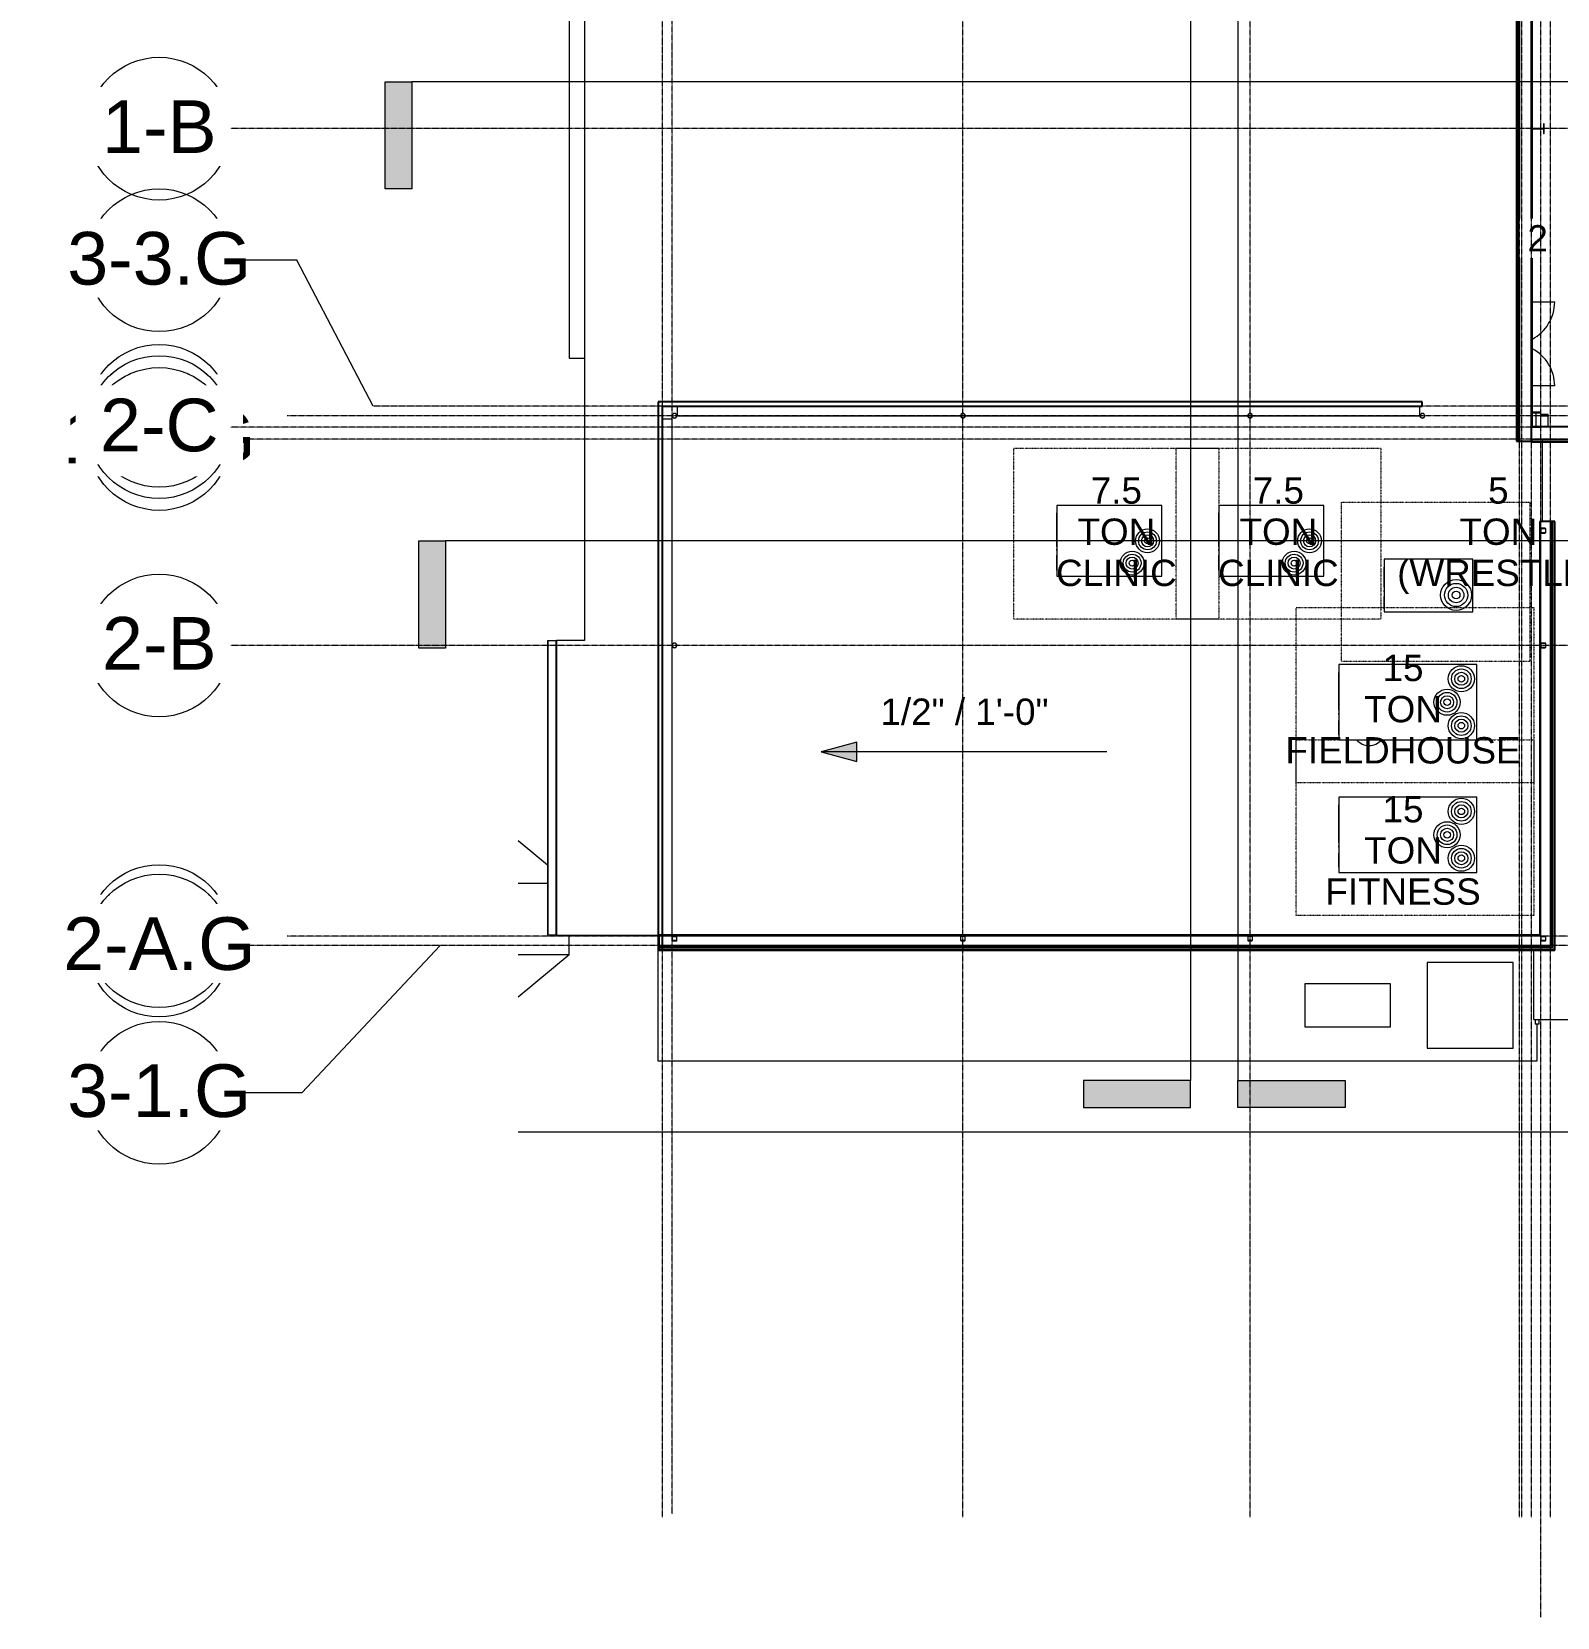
# Model space of a CAD drawing. Header units: inches. Extents: x 21400 to 32519, y -23426 to -19984.
# Drawn here: x 27347 to 28629, y -23360 to -22027 of the extents above; entities that cross this region are included whole.
import ezdxf

# ---------------------------------------------------------------- set-up
doc = ezdxf.new("R2010")
doc.units = ezdxf.units.IN
doc.header["$MEASUREMENT"] = 0
doc.linetypes.add('Dash dot', pattern=[0.625, 0.25, -0.1875, 0, -0.1875])
doc.linetypes.add('Grid Line 1_2_', pattern=[0.875, 0.5, -0.125, 0.125, -0.125])
for name, color, linetype, lineweight in [('A-DOOR', 31, 'Continuous', 9), ('A-FLOR-OTLN', 90, 'Continuous', 9), ('A-GLAZ-CWMG', 51, 'Continuous', 9), ('A-ROOF', 132, 'Continuous', 9), ('A-ROOF-OTLN', 132, 'Continuous', 9), ('A-WALL', 113, 'Continuous', 9), ('A-WALL-PATT', 111, 'Continuous', 25), ('Conc', 7, 'Continuous', 9), ('E-ELEC-EQPM', 71, 'Continuous', 9), ('G-ANNO-DIMS', 111, 'Continuous', 9), ('G-ANNO-SYMB', 111, 'Continuous', 9), ('L-SITE-WALL', 31, 'Continuous', 9), ('M-EQPM', 50, 'Continuous', 9), ('M-EQPM-IDEN', 50, 'Continuous', 9), ('M-HVAC-DUCT-ANNO', 70, 'Continuous', 9), ('S-BEAM', 12, 'Continuous', 9), ('S-COLS', 52, 'Continuous', 9), ('S-GRID', 1, 'Continuous', 9), ('S-GRID-IDEN', 1, 'Continuous', 9)]:
    doc.layers.add(name, color=color, linetype=linetype, lineweight=lineweight)
doc.styles.add('Arial', font='arial.ttf', dxfattribs={"height": 44.258982})
doc.styles.add('Arial_1', font='arial.ttf', dxfattribs={"height": 22.129491})
pattern_1 = [(45, (5815.684, 0), (-23.758788, 23.758788), []), (45, (5815.684, 36), (-23.758788, 23.758788), [])]
pattern_2 = [(0, (5815.684, 0), (0, 30), []), (90, (5815.684, 0), (-30, 2e-15), [])]

# ---------------------------------------------------------------- blocks, each defined once
blk = doc.blocks.new('Girt_C - 10_D-1031050-Roof Low')
at = {"layer": 'S-BEAM'}
for p, q in [((22791.4, -22369.6), (26273.4, -22369.6)), ((26279.3, -22359.6), (22799.4, -22359.6))]:
    blk.add_line(p, q, dxfattribs=at)
blk = doc.blocks.new('Rectangular Mullion - Profile_Polycarbonate_Upper and left-1075845-Roof Low')
at = {"layer": 'A-GLAZ-CWMG', "lineweight": 13}
for p, q in [((-3.622, 1.141125), (0, 1.141125)), ((-3.622, 0.787125), (-3.622, 1.141125)), ((-3.372, 0.787125), (-3.622, 0.787125)), ((-0.0625, 1.078625), (-3.5595, 1.078625)), ((-3.5595, 1.078625), (-3.5595, 0.849625)), ((-3.5595, 0.849625), (-3.372, 0.849625)), ((-3.372, 0.849625), (-3.372, 0.787125)), ((-0.0625, -0.922375), (-0.0625, 1.078625)), ((0, 1.141125), (0, -0.984875)), ((-2.834, -0.984875), (-2.834, -0.859875)), ((-2.834, -0.859875), (-2.7715, -0.859875)), ((0, -0.984875), (-2.834, -0.984875)), ((-2.7715, -0.859875), (-2.7715, -0.922375)), ((-2.7715, -0.922375), (-0.0625, -0.922375))]:
    blk.add_line(p, q, dxfattribs=at)
blk = doc.blocks.new('HSS-Round Hollow Structural Section-Column - HSS4X0_220-947151-Roof Low')
at = {"layer": 'S-COLS', "lineweight": 15}
for radius, start, end in [(2, 360, 180), (2, 180, 360), (1.8, 0, 180), (1.8, 180, 0)]:
    blk.add_arc((0, 0), radius, start, end, dxfattribs=at)
blk = doc.blocks.new('HSS-Round Hollow Structural Section-Column - HSS4X0_220-V2-Roof Low')
at = {"layer": 'S-COLS', "lineweight": 15}
for radius, start, end in [(2, 360, 180), (2, 180, 360), (1.8, 0, 180), (1.8, 180, 0)]:
    blk.add_arc((0, 0), radius, start, end, dxfattribs=at)
blk = doc.blocks.new('HSS-Hollow Structural Section-Column - HSS4X4X1_4-1051982-Roof Low')
at = {"layer": 'S-COLS', "lineweight": 15}
for p, q in [((-2, 1.534), (-2, -1.534)), ((-1.767, -1.534), (-1.767, 1.534)), ((1.534, 2), (-1.534, 2)), ((-1.534, 1.767), (1.534, 1.767)), ((1.767, 1.534), (1.767, -1.534)), ((2, -1.534), (2, 1.534)), ((1.534, -1.767), (-1.534, -1.767)), ((-1.534, -2), (1.534, -2))]:
    blk.add_line(p, q, dxfattribs=at)
for centre, radius, start, end in [((-1.534, 1.534), 0.466, 90, 180), ((-1.534, 1.534), 0.233, 90, 180), ((1.534, 1.534), 0.466, 360, 90), ((1.534, 1.534), 0.233, 0, 90), ((-1.534, -1.534), 0.466, 180, 270), ((-1.534, -1.534), 0.233, 180, 270), ((1.534, -1.534), 0.233, 270, 360), ((1.534, -1.534), 0.466, 270, 360)]:
    blk.add_arc(centre, radius, start, end, dxfattribs=at)
blk = doc.blocks.new('HSS-Hollow Structural Section-Column - HSS4X4X1_4-V3-Roof Low')
at = {"layer": 'S-COLS'}
h = blk.add_hatch(dxfattribs=at)
h.set_pattern_fill('FP_4', color=256, style=0, pattern_type=2)
h.set_pattern_definition([(225, (28617.2, -22543.053), (23.758788, -23.758788), []), (225, (28617.2, -22579.053), (23.758788, -23.758788), [])])
h.paths.add_polyline_path([(-1.5, 2), (-1.9, 1.9), (-2, 1.5), (-1.7, 1.7)], flags=0)
h.paths.add_polyline_path([(1.5, 2), (-1.5, 2), (-1.5, 1.8), (1.5, 1.8)], flags=0)
h.paths.add_polyline_path([(1.5, 2), (1.7, 1.7), (2, 1.5), (1.9, 1.9)], flags=0)
h.paths.add_polyline_path([(2, -1.5), (1.7, -1.7), (1.5, -2), (1.9, -1.9)], flags=0)
h.paths.add_polyline_path([(2, 1.5), (1.8, 1.5), (1.8, -1.5), (2, -1.5)], flags=0)
h.paths.add_polyline_path([(-2, -1.5), (-1.9, -1.9), (-1.5, -2), (-1.7, -1.7)], flags=0)
h.paths.add_polyline_path([(-2, 1.5), (-2, -1.5), (-1.8, -1.5), (-1.8, 1.5)], flags=0)
h.paths.add_polyline_path([(-1.5, -1.8), (-1.5, -2), (1.5, -2), (1.5, -1.8)], flags=0)
at = {"layer": 'S-COLS', "lineweight": 15}
for p, q in [((-2, 1.5), (-2, -1.5)), ((-1.8, -1.5), (-1.8, 1.5)), ((1.5, 2), (-1.5, 2)), ((-1.5, 1.8), (1.5, 1.8)), ((1.8, 1.5), (1.8, -1.5)), ((2, -1.5), (2, 1.5)), ((1.5, -1.8), (-1.5, -1.8)), ((-1.5, -2), (1.5, -2))]:
    blk.add_line(p, q, dxfattribs=at)
for centre, radius, start, end in [((-1.5, 1.5), 0.466, 90, 180), ((-1.5, 1.5), 0.233, 90, 180), ((1.5, 1.5), 0.466, 360, 90), ((1.5, 1.5), 0.233, 0, 90), ((-1.5, -1.5), 0.466, 180, 270), ((-1.5, -1.5), 0.233, 180, 270), ((1.5, -1.5), 0.233, 270, 360), ((1.5, -1.5), 0.466, 270, 360)]:
    blk.add_arc(centre, radius, start, end, dxfattribs=at)
blk = doc.blocks.new('HSS-Hollow Structural Section-Column - HSS4X4X1_4-V4-Roof Low')
at = {"layer": 'S-COLS', "lineweight": 15}
for p, q in [((-2, 1.534), (-2, -1.534)), ((-1.767, -1.534), (-1.767, 1.534)), ((1.534, 2), (-1.534, 2)), ((-1.534, 1.767), (1.534, 1.767)), ((1.767, 1.534), (1.767, -1.534)), ((2, -1.534), (2, 1.534)), ((1.534, -1.767), (-1.534, -1.767)), ((-1.534, -2), (1.534, -2))]:
    blk.add_line(p, q, dxfattribs=at)
for centre, radius, start, end in [((-1.534, 1.534), 0.466, 90, 180), ((-1.534, 1.534), 0.233, 90, 180), ((1.534, 1.534), 0.466, 360, 90), ((1.534, 1.534), 0.233, 0, 90), ((-1.534, -1.534), 0.466, 180, 270), ((-1.534, -1.534), 0.233, 180, 270), ((1.534, -1.534), 0.233, 270, 360), ((1.534, -1.534), 0.466, 270, 360)]:
    blk.add_arc(centre, radius, start, end, dxfattribs=at)
blk = doc.blocks.new('Door_Single_Storefront - one-815663-Roof Low')
at = {"layer": 'A-DOOR'}
blk.add_line((-17.6, -35.2), (-17.6, -16.4), dxfattribs=at)
blk.add_arc((-17.6, 0), 35.2, 270, 332.156, dxfattribs=at)
blk = doc.blocks.new('Door_Single_Storefront - one-824383-Roof Low')
at = {"layer": 'A-DOOR'}
blk.add_line((-17.6, 35.2), (-17.6, 16.4), dxfattribs=at)
blk.add_arc((-17.6, 0), 35.2, 27.844, 90, dxfattribs=at)
blk = doc.blocks.new('Carrier_48TC_Standard_Efficiency_Gas_Heat_Electric_Cooling_Packaged_Rooftop_Unit_3_to_15_nominal_tons - 15 ton 48TC__16-873539-Roof Low')
at = {"layer": 'M-EQPM', "linetype": 'Dash dot'}
for p, q in [((-105.9, -79.7), (-105.9, 67.7)), ((-105.9, 67.7), (93.9, 67.7)), ((93.9, 67.7), (93.9, -79.7)), ((93.9, -79.7), (-105.9, -79.7))]:
    blk.add_line(p, q, dxfattribs=at)
at = {"layer": 'M-EQPM'}
for p, q in [((57.9, 31.7), (-57.9, 31.7)), ((-57.9, 31.7), (-57.9, -31.7)), ((57.9, -31.7), (57.9, 31.7)), ((58.1, 27.3), (57.9, 27.3)), ((58.1, 27.3), (58.1, 15.4)), ((57.9, 15.4), (58.1, 15.4)), ((58.1, 10.3), (57.9, 10.3)), ((57.9, 9.3), (58.1, 9.3)), ((58.1, 6.7), (57.9, 6.7)), ((58.1, 9.3), (58.1, 10.3)), ((58.1, 10.3), (58.1, 9.3)), ((58.1, 6.7), (58.1, -25.1)), ((57.9, -25.1), (58.1, -25.1)), ((-57.9, -31.7), (57.9, -31.7))]:
    blk.add_line(p, q, dxfattribs=at)
for centre, radius in [((-44.9, 19.7), 11), ((-44.9, 19.7), 8.25), ((-44.9, 19.7), 5.5), ((-44.9, 19.7), 2.75), ((-32.9, 0), 11), ((-32.9, 0), 8.25), ((-32.9, 0), 5.5), ((-32.9, 0), 2.75), ((-44.9, -19.7), 11), ((-44.9, -19.7), 8.25), ((-44.9, -19.7), 5.5), ((-44.9, -19.7), 2.75)]:
    blk.add_circle(centre, radius, dxfattribs=at)
blk = doc.blocks.new('Carrier_48TC_Standard_Efficiency_Gas_Heat_Electric_Cooling_Packaged_Rooftop_Unit_3_to_15_nominal_tons - 7_5 ton 48TC__08-873531-Roof Low')
at = {"layer": 'M-EQPM', "linetype": 'Dash dot'}
for p, q in [((-92.1, 29.7), (-92.1, 65.7)), ((-92.1, 65.7), (80.1, 65.7)), ((80.1, 65.7), (80.1, -77.8)), ((-92.1, -77.8), (-92.1, -29.8)), ((80.1, -77.8), (-92.1, -77.8))]:
    blk.add_line(p, q, dxfattribs=at)
at = {"layer": 'M-EQPM'}
for p, q in [((44.1, 29.7), (-44.1, 29.7)), ((-44.1, 29.7), (-44.1, -29.8)), ((44.1, -29.8), (44.1, 29.7)), ((44.2, 24.7), (44.1, 24.7)), ((44.2, 24.7), (44.2, 12.1)), ((44.1, 12.1), (44.2, 12.1)), ((44.2, 8.1), (44.1, 8.1)), ((44.1, 7.1), (44.2, 7.1)), ((44.2, 4.9), (44.1, 4.9)), ((44.2, 7.1), (44.2, 8.1)), ((44.2, 8.1), (44.2, 7.1)), ((44.2, 4.9), (44.2, -23.5)), ((44.1, -23.5), (44.2, -23.5)), ((-44.1, -29.8), (44.1, -29.8))]:
    blk.add_line(p, q, dxfattribs=at)
for centre, radius in [((-19.1, 18.7), 10), ((-19.1, 18.7), 7.5), ((-19.1, 18.7), 5), ((-19.1, 18.7), 2.5), ((-32.1, 0), 10), ((-32.1, 0), 7.5), ((-32.1, 0), 5), ((-32.1, 0), 2.5)]:
    blk.add_circle(centre, radius, dxfattribs=at)
blk = doc.blocks.new('Carrier_48TC_Standard_Efficiency_Gas_Heat_Electric_Cooling_Packaged_Rooftop_Unit_3_to_15_nominal_tons - 7_5 ton 48TC__08-V5-Roof Low')
at = {"layer": 'M-EQPM', "linetype": 'Dash dot'}
for p, q in [((-92.1, -77.8), (-92.1, 65.7)), ((-92.1, 65.7), (80.1, 65.7)), ((80.1, 65.7), (80.1, -77.8)), ((80.1, -77.8), (-92.1, -77.8))]:
    blk.add_line(p, q, dxfattribs=at)
at = {"layer": 'M-EQPM'}
for p, q in [((44.1, 29.7), (-44.1, 29.7)), ((-44.1, 29.7), (-44.1, -29.8)), ((44.1, -29.8), (44.1, 29.7)), ((44.2, 24.7), (44.1, 24.7)), ((44.2, 24.7), (44.2, 12.1)), ((44.1, 12.1), (44.2, 12.1)), ((44.2, 8.1), (44.1, 8.1)), ((44.1, 7.1), (44.2, 7.1)), ((44.2, 4.9), (44.1, 4.9)), ((44.2, 7.1), (44.2, 8.1)), ((44.2, 8.1), (44.2, 7.1)), ((44.2, 4.9), (44.2, -23.5)), ((44.1, -23.5), (44.2, -23.5)), ((-44.1, -29.8), (44.1, -29.8))]:
    blk.add_line(p, q, dxfattribs=at)
for centre, radius in [((-19.1, 18.7), 10), ((-19.1, 18.7), 7.5), ((-19.1, 18.7), 5), ((-19.1, 18.7), 2.5), ((-32.1, 0), 10), ((-32.1, 0), 7.5), ((-32.1, 0), 5), ((-32.1, 0), 2.5)]:
    blk.add_circle(centre, radius, dxfattribs=at)
blk = doc.blocks.new('Carrier_48TC_Standard_Efficiency_Gas_Heat_Electric_Cooling_Packaged_Rooftop_Unit_3_to_15_nominal_tons - 5 ton 48TC__06-873527-Roof Low')
at = {"layer": 'M-EQPM', "linetype": 'Dash dot'}
for p, q in [((-85.2, -70), (-85.2, 64)), ((-85.2, 64), (73.2, 64)), ((73.2, 64), (73.2, -70)), ((73.2, -70), (-85.2, -70))]:
    blk.add_line(p, q, dxfattribs=at)
at = {"layer": 'M-EQPM'}
for p, q in [((37.2, 22), (-37.2, 22)), ((-37.2, 22), (-37.2, -22)), ((37.2, -22), (37.2, 22)), ((37.3, 19.7), (37.2, 19.7)), ((37.3, 19.7), (37.3, 9.2)), ((37.2, 9.2), (37.3, 9.2)), ((37.3, 5.3), (37.2, 5.3)), ((37.2, 4.2), (37.3, 4.2)), ((37.3, 1.4), (37.2, 1.4)), ((37.3, 4.2), (37.3, 5.3)), ((37.3, 5.3), (37.3, 4.2)), ((37.3, 1.4), (37.3, -15.4)), ((-37.2, -22), (37.2, -22)), ((37.2, -15.4), (37.3, -15.4))]:
    blk.add_line(p, q, dxfattribs=at)
for radius in [13, 9.75, 6.5, 3.25]:
    blk.add_circle((-23.2, 8), radius, dxfattribs=at)
blk = doc.blocks.new('Dimension Lumber - 4x8-1038247-Roof Low')
at = {"layer": 'S-BEAM'}
for p, q in [((22794.6, -22857.3), (22794.6, -22861.3)), ((22798.1, -22861.3), (22794.6, -22861.3)), ((22798.1, -22861.3), (22798.1, -22857.3))]:
    blk.add_line(p, q, dxfattribs=at)
blk = doc.blocks.new('Transformer-Dry-Type-Siemens - 6x6x6-1004770-Roof Low')
at = {"layer": 'E-ELEC-EQPM'}
for p, q in [((36, 36), (-36, 36)), ((-36, 36), (-36, -36)), ((36, -36), (36, 36)), ((-36, -36), (36, -36))]:
    blk.add_line(p, q, dxfattribs=at)
blk = doc.blocks.new('Transformer-Dry-Type-Siemens - 6x3x6-1005805-Roof Low')
at = {"layer": 'E-ELEC-EQPM'}
for p, q in [((36, 18), (-36, 18)), ((-36, 18), (-36, -18)), ((36, -18), (36, 18)), ((-36, -18), (36, -18))]:
    blk.add_line(p, q, dxfattribs=at)
blk = doc.blocks.new('HSS-Hollow Structural Section-Column - HSS4X4X1_4-V23-Roof Low')
at = {"layer": 'S-COLS'}
h = blk.add_hatch(dxfattribs=at)
h.set_pattern_fill('FP_20', color=256, style=0, pattern_type=2)
h.set_pattern_definition([(225, (28617.2, -22446.553), (23.758788, -23.758788), []), (225, (28617.2, -22482.553), (23.758788, -23.758788), [])])
h.paths.add_polyline_path([(-1.5, 2), (-1.9, 1.9), (-2, 1.5), (-1.7, 1.7)], flags=0)
h.paths.add_polyline_path([(1.5, 2), (-1.5, 2), (-1.5, 1.8), (1.5, 1.8)], flags=0)
h.paths.add_polyline_path([(1.5, 2), (1.7, 1.7), (2, 1.5), (1.9, 1.9)], flags=0)
h.paths.add_polyline_path([(2, -1.5), (1.7, -1.7), (1.5, -2), (1.9, -1.9)], flags=0)
h.paths.add_polyline_path([(2, 1.5), (1.8, 1.5), (1.8, -1.5), (2, -1.5)], flags=0)
h.paths.add_polyline_path([(-2, -1.5), (-1.9, -1.9), (-1.5, -2), (-1.7, -1.7)], flags=0)
h.paths.add_polyline_path([(-2, 1.5), (-2, -1.5), (-1.8, -1.5), (-1.8, 1.5)], flags=0)
h.paths.add_polyline_path([(-1.5, -1.8), (-1.5, -2), (1.5, -2), (1.5, -1.8)], flags=0)
at = {"layer": 'S-COLS', "lineweight": 15}
for p, q in [((-2, 1.5), (-2, -1.5)), ((-1.8, -1.5), (-1.8, 1.5)), ((1.5, 2), (-1.5, 2)), ((-1.5, 1.8), (1.5, 1.8)), ((1.8, 1.5), (1.8, -1.5)), ((2, -1.5), (2, 1.5)), ((1.5, -1.8), (-1.5, -1.8)), ((-1.5, -2), (1.5, -2))]:
    blk.add_line(p, q, dxfattribs=at)
for centre, radius, start, end in [((-1.5, 1.5), 0.466, 90, 180), ((-1.5, 1.5), 0.233, 90, 180), ((1.5, 1.5), 0.466, 360, 90), ((1.5, 1.5), 0.233, 0, 90), ((-1.5, -1.5), 0.466, 180, 270), ((-1.5, -1.5), 0.233, 180, 270), ((1.5, -1.5), 0.233, 270, 360), ((1.5, -1.5), 0.466, 270, 360)]:
    blk.add_arc(centre, radius, start, end, dxfattribs=at)
blk = doc.blocks.new('W-Wide Flange - 8_ WIDE-1058120-Roof Low')
at = {"layer": 'S-BEAM'}
for p, q in [((22805.5, -22349.1), (22799.5, -22349.1)), ((22799.5, -22349.1), (22799.5, -22349.2)), ((22799.5, -22349.2), (22801.3, -22349.2)), ((22799.5, -22349.2), (22799.5, -22350.1)), ((22801.3, -22350.1), (22799.5, -22350.1)), ((22799.5, -22350.1), (22799.5, -22350.2)), ((22799.5, -22350.2), (22805.5, -22350.2)), ((22799.5, -22358.8), (22799.5, -22350.2)), ((22802.1, -22349.2), (22802.1, -22350.1)), ((22802.9, -22350.1), (22802.9, -22349.2)), ((22803.8, -22349.2), (22805.5, -22349.2)), ((22805.5, -22350.1), (22803.8, -22350.1)), ((22805.5, -22349.2), (22805.5, -22349.1)), ((22805.5, -22350.1), (22805.5, -22349.2)), ((22805.5, -22350.2), (22805.5, -22350.1)), ((22805.5, -22358.8), (22805.5, -22350.2))]:
    blk.add_line(p, q, dxfattribs=at)
for centre, start_param, end_param in [((22801.3, -22349.2), 0, 1.570796), ((22801.3, -22350.1), 4.712389, 6.283185), ((22803.8, -22349.2), 1.570796, 3.141593), ((22803.8, -22350.1), 3.141593, 4.712389)]:
    blk.add_ellipse(centre, major_axis=(0.89, 0), ratio=0.040511, start_param=start_param, end_param=end_param, dxfattribs=at)
blk = doc.blocks.new('Girt_C - 8_D-1065345-Roof Low')
at = {"layer": 'S-BEAM'}
for p, q in [((22061.6, -22352.6), (22061.8, -22352.6)), ((22061.8, -22352.6), (22069.5, -22352.6)), ((22069.5, -22352.6), (22069.6, -22352.6)), ((22069.6, -22786.6), (22069.6, -22352.6))]:
    blk.add_line(p, q, dxfattribs=at)
blk = doc.blocks.new('Girt_C - 8_D-1065383-Roof Low')
at = {"layer": 'S-BEAM'}
for p, q in [((22074.1, -22342.2), (22074.1, -22342.1)), ((22074.1, -22349.9), (22074.1, -22342.2)), ((22697.4, -22342.1), (22697.4, -22342.2)), ((22697.4, -22342.2), (22697.4, -22349.9)), ((22074.1, -22350.1), (22074.1, -22349.9)), ((22074.1, -22350.1), (22311.9, -22350.1)), ((22312.1, -22350.1), (22315.7, -22350.1)), ((22315.9, -22350.1), (22553.1, -22350.1)), ((22553.3, -22350.1), (22556.9, -22350.1)), ((22557.1, -22350.1), (22697.4, -22350.1)), ((22697.4, -22349.9), (22697.4, -22350.1))]:
    blk.add_line(p, q, dxfattribs=at)
blk = doc.blocks.new('Grid - Grid Head - Circle-14747-Roof Low')
at = {"layer": 'S-GRID-IDEN'}
blk.add_circle((0, 0), 0.25, dxfattribs=at)
blk = doc.blocks.new('Section - 3_32_ x 3_8_-18514-Roof Low')
at = {"layer": 'G-ANNO-SYMB'}
blk.add_hatch(color=256, dxfattribs=at).paths.add_polyline_path([(0, 0.375), (0, 0), (-0.09375, 0), (-0.09375, 0.375)], flags=0)
for p, q in [((0, 0.375), (-0.09375, 0.375)), ((-0.09375, 0.375), (-0.09375, 0)), ((0, 0), (0, 0.375)), ((-0.09375, 0), (0, 0))]:
    blk.add_line(p, q, dxfattribs=at)

msp = doc.modelspace()

# ---------------------------------------------------------------- hatches: boundary and pattern name
at = {"layer": 'A-WALL-PATT', "lineweight": 9}
h = msp.add_hatch(dxfattribs=at)
h.set_pattern_fill('FP_3', color=256, style=0, pattern_type=2)
h.set_pattern_definition(pattern_2)
h.paths.add_polyline_path([(28596.1, -22371.4), (28597.1, -22371.4), (28597.1, -21123.3), (28596.1, -21123.3), (28596.1, -22356.1)], flags=0)
h = msp.add_hatch(dxfattribs=at)
h.set_pattern_fill('FP_3', color=256, style=0, pattern_type=2)
h.set_pattern_definition(pattern_2)
h.paths.add_polyline_path([(28623.8, -22796.1), (28624.8, -22796.1), (28624.8, -22438.8), (28623.8, -22438.8), (28623.8, -22795.3)], flags=0)
h = msp.add_hatch(dxfattribs=at)
h.set_pattern_fill('FP_3', color=256, style=0, pattern_type=2)
h.set_pattern_definition(pattern_2)
h.paths.add_polyline_path([(27874.2, -22797.1), (28624.8, -22797.1), (28624.8, -22796.1), (27874.2, -22796.1)], flags=0)
at = {"layer": 'G-ANNO-DIMS'}
msp.add_hatch(color=256, dxfattribs=at).paths.add_polyline_path([(28010.4, -22632.5), (28040.4, -22640.5), (28040.4, -22624.4)], flags=0)
at = {"layer": 'S-COLS'}
h = msp.add_hatch(dxfattribs=at)
h.set_pattern_fill('FP_2', color=256, style=0, pattern_type=2)
h.set_pattern_definition(pattern_1)
h.paths.add_polyline_path([(28617.4, -22112.8), (28617.8, -22112.8), (28617.8, -22104.8), (28617.4, -22104.8), (28617.4, -22108), (28617.2, -22108.5), (28616.7, -22108.7), (28608.2, -22108.7), (28607.7, -22108.5), (28607.5, -22108), (28607.5, -22104.8), (28607.1, -22104.8), (28607.1, -22112.8), (28607.5, -22112.8), (28607.5, -22109.6), (28607.7, -22109.1), (28608.2, -22108.9), (28616.7, -22108.9), (28617.2, -22109.1), (28617.4, -22109.6)], flags=0)
h = msp.add_hatch(dxfattribs=at)
h.set_pattern_fill('FP_2', color=256, style=0, pattern_type=2)
h.set_pattern_definition(pattern_1)
h.paths.add_polyline_path([(28129.1, -22352), (28130, -22352), (28130.8, -22351.6), (28131.4, -22350.9), (28131.6, -22350.1), (28131.4, -22349.2), (28130.8, -22348.5), (28130, -22348.1), (28129.1, -22348.1), (28128.3, -22348.5), (28127.8, -22349.2), (28127.6, -22350.1), (28127.8, -22350.9), (28128.3, -22351.6)], flags=0)
h.paths.add_polyline_path([(28129.6, -22351.8), (28128.7, -22351.6), (28128, -22351), (28127.8, -22350.1), (28128, -22349.2), (28128.7, -22348.5), (28129.6, -22348.3), (28130.5, -22348.5), (28131.1, -22349.2), (28131.4, -22350.1), (28131.1, -22351), (28130.5, -22351.6)], flags=0)
h = msp.add_hatch(dxfattribs=at)
h.set_pattern_fill('FP_2', color=256, style=0, pattern_type=2)
h.set_pattern_definition(pattern_1)
h.paths.add_polyline_path([(28371.3, -22352), (28372.1, -22351.6), (28372.6, -22350.9), (28372.8, -22350.1), (28372.6, -22349.2), (28372.1, -22348.5), (28371.3, -22348.1), (28370.4, -22348.1), (28369.6, -22348.5), (28369, -22349.2), (28368.8, -22350.1), (28369, -22350.9), (28369.6, -22351.6), (28370.4, -22352)], flags=0)
h.paths.add_polyline_path([(28370.8, -22351.8), (28369.9, -22351.6), (28369.3, -22351), (28369, -22350.1), (28369.3, -22349.2), (28369.9, -22348.5), (28370.8, -22348.3), (28371.7, -22348.5), (28372.4, -22349.2), (28372.6, -22350.1), (28372.4, -22351), (28371.7, -22351.6)], flags=0)
h = msp.add_hatch(dxfattribs=at)
h.set_pattern_fill('FP_2', color=256, style=0, pattern_type=2)
h.set_pattern_definition(pattern_1)
h.paths.add_polyline_path([(28615.1, -22359.6), (28615.1, -22359.1), (28611.9, -22359.1), (28611.4, -22358.9), (28611.2, -22358.4), (28611.2, -22348.2), (28611.4, -22347.7), (28611.9, -22347.5), (28615.1, -22347.5), (28615.1, -22347.1), (28607.1, -22347.1), (28607.1, -22347.5), (28610.2, -22347.5), (28610.7, -22347.7), (28610.9, -22348.2), (28610.9, -22358.4), (28610.7, -22358.9), (28610.2, -22359.1), (28607.1, -22359.1), (28607.1, -22359.6)], flags=0)
h = msp.add_hatch(dxfattribs=at)
h.set_pattern_fill('FP_2', color=256, style=0, pattern_type=2)
h.set_pattern_definition(pattern_1)
h.paths.add_polyline_path([(28131.1, -22791.3), (28131.4, -22791.2), (28131.6, -22790.8), (28131.3, -22791)], flags=0)
h.paths.add_polyline_path([(28128, -22791.3), (28131.1, -22791.3), (28131.1, -22791.1), (28128, -22791.1)], flags=0)
h.paths.add_polyline_path([(28128, -22791.3), (28127.9, -22791), (28127.6, -22790.8), (28127.7, -22791.2)], flags=0)
h.paths.add_polyline_path([(28127.6, -22787.8), (28127.9, -22787.6), (28128, -22787.3), (28127.7, -22787.4)], flags=0)
h.paths.add_polyline_path([(28127.8, -22790.8), (28127.8, -22787.8), (28127.6, -22787.8), (28127.6, -22790.8)], flags=0)
h.paths.add_polyline_path([(28131.6, -22787.8), (28131.4, -22787.4), (28131.1, -22787.3), (28131.3, -22787.6)], flags=0)
h.paths.add_polyline_path([(28131.6, -22790.8), (28131.6, -22787.8), (28131.3, -22787.8), (28131.3, -22790.8)], flags=0)
h.paths.add_polyline_path([(28131.1, -22787.5), (28131.1, -22787.3), (28128, -22787.3), (28128, -22787.5)], flags=0)
h = msp.add_hatch(dxfattribs=at)
h.set_pattern_fill('FP_2', color=256, style=0, pattern_type=2)
h.set_pattern_definition(pattern_1)
h.paths.add_polyline_path([(28372.4, -22791.3), (28372.7, -22791.2), (28372.8, -22790.8), (28372.5, -22791)], flags=0)
h.paths.add_polyline_path([(28369.3, -22791.3), (28372.4, -22791.3), (28372.4, -22791.1), (28369.3, -22791.1)], flags=0)
h.paths.add_polyline_path([(28369.3, -22791.3), (28369.1, -22791), (28368.8, -22790.8), (28369, -22791.2)], flags=0)
h.paths.add_polyline_path([(28368.8, -22787.8), (28369.1, -22787.6), (28369.3, -22787.3), (28369, -22787.4)], flags=0)
h.paths.add_polyline_path([(28369.1, -22790.8), (28369.1, -22787.8), (28368.8, -22787.8), (28368.8, -22790.8)], flags=0)
h.paths.add_polyline_path([(28372.8, -22787.8), (28372.7, -22787.4), (28372.4, -22787.3), (28372.5, -22787.6)], flags=0)
h.paths.add_polyline_path([(28372.6, -22790.8), (28372.8, -22790.8), (28372.8, -22787.8), (28372.6, -22787.8)], flags=0)
h.paths.add_polyline_path([(28372.4, -22787.5), (28372.4, -22787.3), (28369.3, -22787.3), (28369.3, -22787.5)], flags=0)

# ---------------------------------------------------------------- linework, layer by layer
at = {"layer": 'A-FLOR-OTLN'}
for p, q in [((27780.5, -22727.8), (27756.1, -22707.4)), ((27780.5, -22743.1), (27756.1, -22743.1)), ((27798.9, -22803.1), (27798.9, -22786.6)), ((27798.9, -22803.1), (27756.1, -22838.7)), ((27798.9, -22803.1), (27756.1, -22803.1))]:
    msp.add_line(p, q, dxfattribs=at)
at = {"layer": 'A-ROOF'}
for p, q in [((27811.8, -20889.1), (27811.8, -22538.8)), ((28616.5, -22438.8), (28616.5, -22370.2)), ((27811.8, -22538.8), (27788.1, -22538.8)), ((27788.1, -22538.8), (27788.1, -22786.6)), ((27788.1, -22786.6), (27873.6, -22786.6)), ((28609.1, -22857.3), (28609.1, -22799.1)), ((28609.1, -22857.3), (29764.9, -22857.3))]:
    msp.add_line(p, q, dxfattribs=at)
at = {"layer": 'A-ROOF-OTLN'}
for p, q in [((27780.5, -22538.8), (27780.5, -22786.6)), ((27780.5, -22538.8), (27788.1, -22538.8)), ((27781.1, -22786.6), (27781.1, -22538.8)), ((27788, -22786.6), (27788, -22538.8)), ((27788.1, -22786.6), (27780.5, -22786.6))]:
    msp.add_line(p, q, dxfattribs=at)
at = {"layer": 'A-WALL'}
for p, q in [((28596.1, -21123.3), (28596.1, -22371.4)), ((28597.1, -21124.3), (28597.1, -22371.4)), ((27873.9, -22799.1), (27873.9, -22338.7)), ((28515.4, -22338.7), (27873.9, -22338.7)), ((28615.1, -22787.3), (28615.1, -22438.8)), ((28623.1, -22795.3), (28623.1, -22438.8)), ((28623.8, -22796.1), (28623.8, -22438.8)), ((28624.8, -22797.1), (28624.8, -22438.8)), ((28626.4, -22798.7), (28626.4, -22438.8)), ((27885.8, -22787.3), (27874.2, -22787.3)), ((28623.1, -22795.3), (27874.2, -22795.3)), ((28623.8, -22796.1), (27874.2, -22796.1)), ((28624.8, -22797.1), (27874.2, -22797.1)), ((28615.1, -22787.3), (27888.9, -22787.3)), ((28626.4, -22798.7), (27874.2, -22798.7))]:
    msp.add_line(p, q, dxfattribs=at)
at = {"layer": 'A-WALL', "lineweight": 25}
for p, q in [((32097.5, -22370.3), (28607.1, -22370.3)), ((28607.1, -22370.3), (28607.1, -22371.9)), ((28607.1, -22371.9), (32097.5, -22371.9))]:
    msp.add_line(p, q, dxfattribs=at)
at = {"layer": 'Conc'}
for p, q in [((27798.9, -21578.2), (27798.9, -22301.7)), ((27798.9, -22301.7), (27811.8, -22301.7)), ((27873.2, -22799.4), (27873.2, -22892.1)), ((28611.9, -22892.1), (28611.9, -22861.3)), ((27873.2, -22892.1), (28611.9, -22892.1)), ((29485.6, -22952.1), (27756.1, -22952.1))]:
    msp.add_line(p, q, dxfattribs=at)
at = {"layer": 'G-ANNO-DIMS'}
for p, q in [((28040.4, -22624.4), (28010.4, -22632.5)), ((28010.4, -22632.5), (28040.4, -22640.5)), ((28250.4, -22632.5), (28010.4, -22632.5)), ((28040.4, -22640.5), (28040.4, -22624.4))]:
    msp.add_line(p, q, dxfattribs=at)
at = {"layer": 'G-ANNO-SYMB'}
for p, q in [((28360.6, -20694.3), (28360.6, -22908.8)), ((28320.9, -20818.1), (28320.9, -22908.8)), ((32142.4, -22069.4), (27666.7, -22069.4)), ((32166.3, -22455.3), (27695, -22455.3))]:
    msp.add_line(p, q, dxfattribs=at)
at = {"layer": 'L-SITE-WALL', "lineweight": 25}
for p, q in [((28594.6, -21121.8), (28594.6, -22371.4)), ((28607.1, -22371.4), (28607.1, -21134.3)), ((27873.6, -22338.3), (27873.6, -22799.1)), ((28515.4, -22338.3), (27873.6, -22338.3)), ((27877.3, -22799.1), (27877.3, -22342.1)), ((27877.3, -22342.1), (28515.4, -22342.1)), ((28515.4, -22342.1), (28515.4, -22338.3)), ((28594.6, -22371.4), (28607.1, -22371.4)), ((28614.3, -22438.8), (28614.3, -22786.6)), ((28626.8, -22438.8), (28614.3, -22438.8)), ((28626.8, -22799.1), (28626.8, -22438.8)), ((28614.3, -22786.6), (27874.2, -22786.6)), ((27874.2, -22786.6), (27874.2, -22799.1)), ((27873.6, -22799.1), (28626.8, -22799.1))]:
    msp.add_line(p, q, dxfattribs=at)
at = {"layer": 'L-SITE-WALL'}
for p, q in [((28607.8, -21867.9), (28607.8, -22108.5)), ((28607.8, -22109.1), (28607.8, -22347.1)), ((28607.8, -22347.5), (28607.8, -22358.8)), ((28607.1, -22358.8), (28610.8, -22358.8)), ((32089.1, -22370.2), (28607.1, -22370.2)), ((28611.4, -22358.8), (32087.1, -22358.8))]:
    msp.add_line(p, q, dxfattribs=at)
at = {"layer": 'M-HVAC-DUCT-ANNO'}
for p, q in [((28461.5, -22622.5), (28460.9, -22623.1)), ((28480, -22622.5), (28480.7, -22623.1))]:
    msp.add_line(p, q, dxfattribs=at)
msp.add_arc((28470.8, -22613.2), 14, 221.5492, 318.4508, dxfattribs=at)
at = {"layer": 'S-COLS', "lineweight": 15}
for p, q in [((28607.5, -22104.8), (28607.1, -22104.8)), ((28607.1, -22104.8), (28607.1, -22112.8)), ((28607.1, -22112.8), (28607.5, -22112.8)), ((28607.5, -22108), (28607.5, -22104.8)), ((28607.5, -22112.8), (28607.5, -22109.6)), ((28616.7, -22108.7), (28608.2, -22108.7)), ((28608.2, -22108.9), (28616.7, -22108.9)), ((28617.8, -22104.8), (28617.4, -22104.8)), ((28617.4, -22104.8), (28617.4, -22108)), ((28617.4, -22109.6), (28617.4, -22112.8)), ((28617.4, -22112.8), (28617.8, -22112.8)), ((28617.8, -22112.8), (28617.8, -22104.8)), ((28615.1, -22347.1), (28607.1, -22347.1)), ((28607.1, -22347.1), (28607.1, -22347.5)), ((28607.1, -22347.5), (28610.2, -22347.5)), ((28610.9, -22348.2), (28610.9, -22358.4)), ((28611.2, -22358.4), (28611.2, -22348.2)), ((28611.9, -22347.5), (28615.1, -22347.5)), ((28615.1, -22347.5), (28615.1, -22347.1)), ((28610.2, -22359.1), (28607.1, -22359.1)), ((28607.1, -22359.1), (28607.1, -22359.6)), ((28607.1, -22359.6), (28615.1, -22359.6)), ((28615.1, -22359.1), (28611.9, -22359.1)), ((28615.1, -22359.6), (28615.1, -22359.1)), ((28127.6, -22787.8), (28127.6, -22790.8)), ((28127.8, -22790.8), (28127.8, -22787.8)), ((28131.1, -22787.3), (28128, -22787.3)), ((28128, -22787.5), (28131.1, -22787.5)), ((28131.1, -22791.1), (28128, -22791.1)), ((28128, -22791.3), (28131.1, -22791.3)), ((28131.3, -22787.8), (28131.3, -22790.8)), ((28131.6, -22790.8), (28131.6, -22787.8)), ((28368.8, -22787.8), (28368.8, -22790.8)), ((28369.1, -22790.8), (28369.1, -22787.8)), ((28372.4, -22787.3), (28369.3, -22787.3)), ((28369.3, -22787.5), (28372.4, -22787.5)), ((28372.4, -22791.1), (28369.3, -22791.1)), ((28369.3, -22791.3), (28372.4, -22791.3)), ((28372.6, -22787.8), (28372.6, -22790.8)), ((28372.8, -22790.8), (28372.8, -22787.8))]:
    msp.add_line(p, q, dxfattribs=at)
for centre, radius, start, end in [((28608.2, -22108), 0.691, 180, 270), ((28608.2, -22109.6), 0.691, 90, 180), ((28616.7, -22108), 0.691, 270, 0), ((28616.7, -22109.6), 0.691, 0, 90), ((28129.6, -22350.1), 2, 0, 180), ((28129.6, -22350.1), 2, 180, 0), ((28129.6, -22350.1), 1.8, 0, 180), ((28129.6, -22350.1), 1.79, 180, 0), ((28370.8, -22350.1), 2, 0, 180), ((28370.8, -22350.1), 2, 180, 0), ((28370.8, -22350.1), 1.79, 0, 180), ((28370.8, -22350.1), 1.8, 180, 0), ((28515.6, -22350.1), 2, 0, 180), ((28515.6, -22350.1), 2, 180, 0), ((28515.6, -22350.1), 1.79, 0, 180), ((28515.6, -22350.1), 1.8, 180, 0), ((28610.2, -22348.2), 0.691, 0, 90), ((28611.9, -22348.2), 0.691, 90, 180), ((28610.2, -22358.4), 0.691, 270, 0), ((28611.9, -22358.4), 0.691, 180, 270), ((28128, -22787.8), 0.466, 90, 180), ((28128, -22790.8), 0.466, 180, 270), ((28128, -22787.8), 0.233, 90, 180), ((28128, -22790.8), 0.233, 180, 270), ((28131.1, -22787.8), 0.466, 0, 90), ((28131.1, -22787.8), 0.233, 0, 90), ((28131.1, -22790.8), 0.466, 270, 0), ((28131.1, -22790.8), 0.233, 270, 0), ((28369.3, -22787.8), 0.466, 90, 180), ((28369.3, -22790.8), 0.466, 180, 270), ((28369.3, -22787.8), 0.233, 90, 180), ((28369.3, -22790.8), 0.233, 180, 270), ((28372.4, -22787.8), 0.466, 0, 90), ((28372.4, -22787.8), 0.233, 0, 90), ((28372.4, -22790.8), 0.466, 270, 0), ((28372.4, -22790.8), 0.233, 270, 0)]:
    msp.add_arc(centre, radius, start, end, dxfattribs=at)
at = {"layer": 'S-GRID', "linetype": 'Grid Line 1_2_'}
for p, q in [((27885.3, -23272.9), (27885.3, -20179)), ((28370.8, -23275.7), (28370.8, -20181.9)), ((27877.3, -23275.7), (27877.3, -20301.9)), ((32421.4, -22342.1), (27634.3, -22342.1)), ((32421.4, -22795.3), (27690.5, -22795.3))]:
    msp.add_line(p, q, dxfattribs=at)
at = {"layer": 'S-GRID'}
for p, q in [((27634.3, -22342.1), (27570, -22219.4)), ((27690.5, -22795.3), (27574.3, -22919))]:
    msp.add_line(p, q, dxfattribs=at)

# ---------------------------------------------------------------- block references
at = {"layer": 'A-DOOR'}
for name, p, rotation in [('Door_Single_Storefront - one-824383-Roof Low', (28591.5, -22272.1), 269.9999999999933), ('Door_Single_Storefront - one-815663-Roof Low', (28591.5, -22307.3), 89.99999999999329)]:
    msp.add_blockref(name, p, dxfattribs=dict(at, rotation=rotation))
at = {"layer": 'A-GLAZ-CWMG', "extrusion": (0, 0, -1)}
msp.add_blockref('Rectangular Mullion - Profile_Polycarbonate_Upper and left-1075845-Roof Low', (-28607.1, -22371.1), dxfattribs=at)
at = {"layer": 'E-ELEC-EQPM'}
for name, p in [('Transformer-Dry-Type-Siemens - 6x6x6-1004770-Roof Low', (28555.7, -22845.5)), ('Transformer-Dry-Type-Siemens - 6x3x6-1005805-Roof Low', (28452.9, -22845.5))]:
    msp.add_blockref(name, p, dxfattribs=at)
at = {"layer": 'G-ANNO-SYMB', "extrusion": (0, 0, -1), "xscale": 239.9999999999998, "yscale": 239.9999999999998, "zscale": 239.9999999999998}
for p, rotation in [((-27666.7, -22069.4), 180), ((-27695, -22455.3), 180), ((-28360.6, -22908.8), 90.00000000000053)]:
    msp.add_blockref('Section - 3_32_ x 3_8_-18514-Roof Low', p, dxfattribs=dict(at, rotation=rotation))
at = {"layer": 'G-ANNO-SYMB', "xscale": 239.9999999999998, "yscale": 239.9999999999998, "zscale": 239.9999999999998, "rotation": 89.99999999999947}
msp.add_blockref('Section - 3_32_ x 3_8_-18514-Roof Low', (28320.9, -22908.8), dxfattribs=at)
at = {"layer": 'M-EQPM', "rotation": 180}
for name, p in [('Carrier_48TC_Standard_Efficiency_Gas_Heat_Electric_Cooling_Packaged_Rooftop_Unit_3_to_15_nominal_tons - 7_5 ton 48TC__08-873531-Roof Low', (28252.6, -22455.2)), ('Carrier_48TC_Standard_Efficiency_Gas_Heat_Electric_Cooling_Packaged_Rooftop_Unit_3_to_15_nominal_tons - 7_5 ton 48TC__08-V5-Roof Low', (28388.7, -22455.2)), ('Carrier_48TC_Standard_Efficiency_Gas_Heat_Electric_Cooling_Packaged_Rooftop_Unit_3_to_15_nominal_tons - 5 ton 48TC__06-873527-Roof Low', (28520.7, -22492.7)), ('Carrier_48TC_Standard_Efficiency_Gas_Heat_Electric_Cooling_Packaged_Rooftop_Unit_3_to_15_nominal_tons - 15 ton 48TC__16-873539-Roof Low', (28503.4, -22590.8)), ('Carrier_48TC_Standard_Efficiency_Gas_Heat_Electric_Cooling_Packaged_Rooftop_Unit_3_to_15_nominal_tons - 15 ton 48TC__16-873539-Roof Low', (28503.4, -22702.2))]:
    msp.add_blockref(name, p, dxfattribs=at)
at = {"layer": 'S-BEAM'}
for name in ['Girt_C - 8_D-1065383-Roof Low', 'Girt_C - 8_D-1065345-Roof Low', 'W-Wide Flange - 8_ WIDE-1058120-Roof Low', 'Girt_C - 10_D-1031050-Roof Low', 'Dimension Lumber - 4x8-1038247-Roof Low']:
    msp.add_blockref(name, (5815.7, 0), dxfattribs=at)
at = {"layer": 'S-COLS', "rotation": 180}
for name, p in [('HSS-Round Hollow Structural Section-Column - HSS4X0_220-V2-Roof Low', (27887.3, -22350.1)), ('HSS-Hollow Structural Section-Column - HSS4X4X1_4-V23-Roof Low', (28617.2, -22446.6)), ('HSS-Round Hollow Structural Section-Column - HSS4X0_220-947151-Roof Low', (27887.3, -22543.1)), ('HSS-Hollow Structural Section-Column - HSS4X4X1_4-V3-Roof Low', (28617.2, -22543.1)), ('HSS-Hollow Structural Section-Column - HSS4X4X1_4-1051982-Roof Low', (27887.3, -22789.3)), ('HSS-Hollow Structural Section-Column - HSS4X4X1_4-V4-Roof Low', (28617.2, -22789.3))]:
    msp.add_blockref(name, p, dxfattribs=at)
at = {"layer": 'S-GRID-IDEN', "xscale": 239.9999999999998, "yscale": 239.9999999999998, "zscale": 239.9999999999998, "rotation": 89.9999999999998}
for p in [(27454.3, -22108.8), (27454.3, -22219.4), (27454.3, -22350.1), (27454.3, -22543.1), (27454.3, -22787.3), (27454.3, -22919)]:
    msp.add_blockref('Grid - Grid Head - Circle-14747-Roof Low', p, dxfattribs=at)

# ---------------------------------------------------------------- texts
at = {"layer": 'G-ANNO-DIMS', "insert": (28060.3, -22587.7), "char_height": 22.129, "width": 168.21, "attachment_point": 1, "line_spacing_factor": 0.938532, "style": 'Arial_1', "bg_fill": 3, "box_fill_scale": 1.25, "bg_fill_color": 0, "bg_fill_transparency": 0}
msp.add_mtext('1/2" / 1\'-0"', dxfattribs=at)
at = {"layer": 'M-EQPM-IDEN', "char_height": 22.13, "attachment_point": 2, "line_spacing_factor": 0.938532, "style": 'Arial_1'}
for s, insert, width in [('7.5\\PTON\\PCLINIC', (28258.5, -22401.8), 120.42), ('7.5\\PTON\\PCLINIC', (28394.6, -22401.8), 120.42), ('5\\PTON\\P(WRESTLE)', (28579.4, -22401.8), 201.96), ('15\\PTON\\PFIELDHOUSE', (28499.3, -22550.9), 234.9), ('15\\PTON\\PFITNESS', (28499.3, -22669.6), 155.25)]:
    msp.add_mtext(s, dxfattribs=dict(at, insert=insert, width=width))

# ---------------------------------------------------------------- next in the draw order: linework, layer by layer
at = {"layer": 'S-GRID', "linetype": 'Grid Line 1_2_'}
msp.add_line((28129.6, -23275.7), (28129.6, -20181.9), dxfattribs=at)

# ---------------------------------------------------------------- next in the draw order: texts
at = {"layer": 'G-ANNO-SYMB', "insert": (28612.4, -22189.9), "char_height": 22.1, "width": 20.52, "attachment_point": 2, "line_spacing_factor": 0.938532, "style": 'Arial_1', "bg_fill": 3, "box_fill_scale": 1.25, "bg_fill_color": 0, "bg_fill_transparency": 0}
msp.add_mtext('2', dxfattribs=at)
at = {"layer": 'S-GRID-IDEN', "char_height": 44.26, "attachment_point": 2, "line_spacing_factor": 0.938532, "style": 'Arial', "bg_fill": 3, "box_fill_scale": 1.25, "bg_fill_color": 0, "bg_fill_transparency": 0}
for s, insert, width in [('3-4', (27454.5, -22085), 106.38), ('3-3.G', (27454.5, -22195.6), 184.14), ('3-3', (27454.5, -22326.2), 106.38), ('3-2', (27454.5, -22519.2), 106.38), ('3-1', (27454.5, -22763.5), 106.38), ('3-1.G', (27454.5, -22895.1), 184.14)]:
    msp.add_mtext(s, dxfattribs=dict(at, insert=insert, width=width))

# ---------------------------------------------------------------- next in the draw order: linework, layer by layer
at = {"layer": 'S-GRID', "linetype": 'Grid Line 1_2_'}
for p, q in [((28597.1, -23275.7), (28597.1, -20181.9)), ((28599.1, -23275.7), (28599.1, -20181.9)), ((28607.1, -23275.7), (28607.1, -20181.9)), ((28607.1, -23275.7), (28607.1, -20181.9)), ((28615.1, -23275.7), (28615.1, -20181.9)), ((28623.1, -23275.7), (28623.1, -20181.9)), ((28615.1, -23359.7), (28615.1, -20265.9)), ((32421.4, -22108.8), (27514.3, -22108.8)), ((32421.4, -22350.1), (27514.3, -22350.1)), ((32421.4, -22543.1), (27514.3, -22543.1)), ((32421.4, -22787.3), (27514.3, -22787.3))]:
    msp.add_line(p, q, dxfattribs=at)
at = {"layer": 'S-GRID'}
for p, q in [((27570, -22219.4), (27514.3, -22219.4)), ((27574.3, -22919), (27514.3, -22919))]:
    msp.add_line(p, q, dxfattribs=at)

# ---------------------------------------------------------------- next in the draw order: block references
at = {"layer": 'S-GRID-IDEN', "xscale": 239.9999999999998, "yscale": 239.9999999999998, "zscale": 239.9999999999998, "rotation": 89.9999999999998}
for p in [(27454.3, -22108.8), (27454.3, -22359.6), (27454.3, -22543.1), (27454.3, -22787.3)]:
    msp.add_blockref('Grid - Grid Head - Circle-14747-Roof Low', p, dxfattribs=at)

# ---------------------------------------------------------------- next in the draw order: texts
at = {"layer": 'S-GRID-IDEN', "char_height": 44.26, "width": 114.48, "attachment_point": 2, "line_spacing_factor": 0.938532, "style": 'Arial', "bg_fill": 3, "box_fill_scale": 1.25, "bg_fill_color": 0, "bg_fill_transparency": 0}
for s, insert in [('1-B', (27454.5, -22085)), ('1-A', (27454.5, -22335.7)), ('2-B', (27454.5, -22519.2)), ('2-A', (27454.5, -22763.5))]:
    msp.add_mtext(s, dxfattribs=dict(at, insert=insert))

# ---------------------------------------------------------------- next in the draw order: linework, layer by layer
at = {"layer": 'S-GRID', "linetype": 'Grid Line 1_2_'}
for p, q in [((32421.4, -22108.8), (27514.3, -22108.8)), ((32421.4, -22359.6), (27514.3, -22359.6)), ((32421.4, -22543.1), (27514.3, -22543.1)), ((32421.4, -22787.3), (27514.3, -22787.3))]:
    msp.add_line(p, q, dxfattribs=at)

# ---------------------------------------------------------------- next in the draw order: block references
at = {"layer": 'S-GRID-IDEN', "xscale": 239.9999999999998, "yscale": 239.9999999999998, "zscale": 239.9999999999998, "rotation": 89.9999999999998}
for p in [(27454.3, -22369.6), (27454.3, -22795.3)]:
    msp.add_blockref('Grid - Grid Head - Circle-14747-Roof Low', p, dxfattribs=at)

# ---------------------------------------------------------------- next in the draw order: texts
at = {"layer": 'S-GRID-IDEN', "char_height": 44.26, "width": 192.24, "attachment_point": 2, "line_spacing_factor": 0.938532, "style": 'Arial', "bg_fill": 3, "box_fill_scale": 1.25, "bg_fill_color": 0, "bg_fill_transparency": 0}
for s, insert in [('1-A.G', (27454.5, -22345.7)), ('2-A.G', (27454.5, -22771.5))]:
    msp.add_mtext(s, dxfattribs=dict(at, insert=insert))

# ---------------------------------------------------------------- next in the draw order: linework, layer by layer
at = {"layer": 'S-GRID', "linetype": 'Grid Line 1_2_'}
for p, q in [((32421.4, -22369.6), (27514.3, -22369.6)), ((32421.4, -22795.3), (27514.3, -22795.3))]:
    msp.add_line(p, q, dxfattribs=at)

# ---------------------------------------------------------------- next in the draw order: block references
at = {"layer": 'S-GRID-IDEN', "xscale": 239.9999999999998, "yscale": 239.9999999999998, "zscale": 239.9999999999998, "rotation": 89.9999999999998}
msp.add_blockref('Grid - Grid Head - Circle-14747-Roof Low', (27454.3, -22359.6), dxfattribs=at)

# ---------------------------------------------------------------- next in the draw order: texts
at = {"layer": 'S-GRID-IDEN', "insert": (27454.5, -22335.7), "char_height": 44.26, "width": 118.26, "attachment_point": 2, "line_spacing_factor": 0.938532, "style": 'Arial', "bg_fill": 3, "box_fill_scale": 1.25, "bg_fill_color": 0, "bg_fill_transparency": 0}
msp.add_mtext('2-C', dxfattribs=at)

# ---------------------------------------------------------------- next in the draw order: linework, layer by layer
at = {"layer": 'S-GRID', "linetype": 'Grid Line 1_2_'}
msp.add_line((32421.4, -22359.6), (27514.3, -22359.6), dxfattribs=at)

doc.saveas('drawing.dxf')
